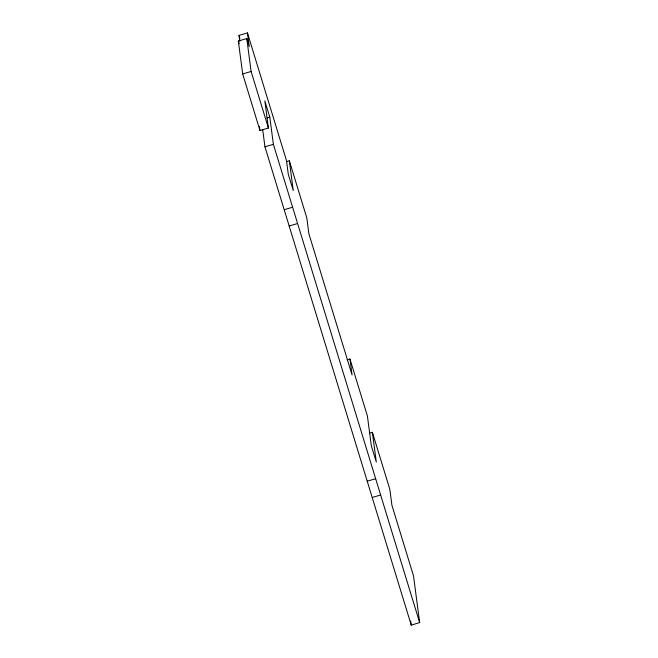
<?xml version="1.0" encoding="UTF-8"?>
<svg xmlns="http://www.w3.org/2000/svg" width="658" height="658" viewBox="0 0 658 658"><rect width="100%" height="100%" fill="white"/><g stroke="black" fill="none" stroke-linecap="round" stroke-linejoin="round"><path stroke-width="0.99" d="M239.792 41.281L239.01 35.384L247.449 32.9L286.469 160.503L288.286 174.271L293.262 190.565L289.347 160.807L286.534 161.629M262.698 129.7L264.952 146.816L411.234 625.1L419.664 622.616L273.383 144.332L269.805 117.157L264.829 100.863L268.406 128.039L259.968 130.523L242.67 73.967L238.336 41.01L246.766 38.526L249.259 46.669L247.449 32.9M242.67 73.967L251.109 71.483L246.766 38.526M267 117.979L269.805 117.157M264.952 146.816L273.383 144.332M284.19 209.713L292.621 207.229M289.175 225.998L297.605 223.514M347.153 359.827L349.966 358.997L367.403 416.012L371.318 445.77L376.302 462.056L372.379 432.298L369.574 433.129M367.222 481.204L375.66 478.728M372.206 497.497L380.637 495.013M289.347 160.807L306.784 217.814L308.89 233.804L352.071 374.986L349.966 358.997M372.379 432.298L389.824 489.313L391.921 505.303L413.512 575.89L419.664 622.616M251.109 71.483L268.406 128.039M239.01 35.384L239.915 38.328M238.336 41.01L239.167 43.724M410.699 621.037L411.234 625.1M259.441 126.501L259.968 130.523"/></g></svg>
